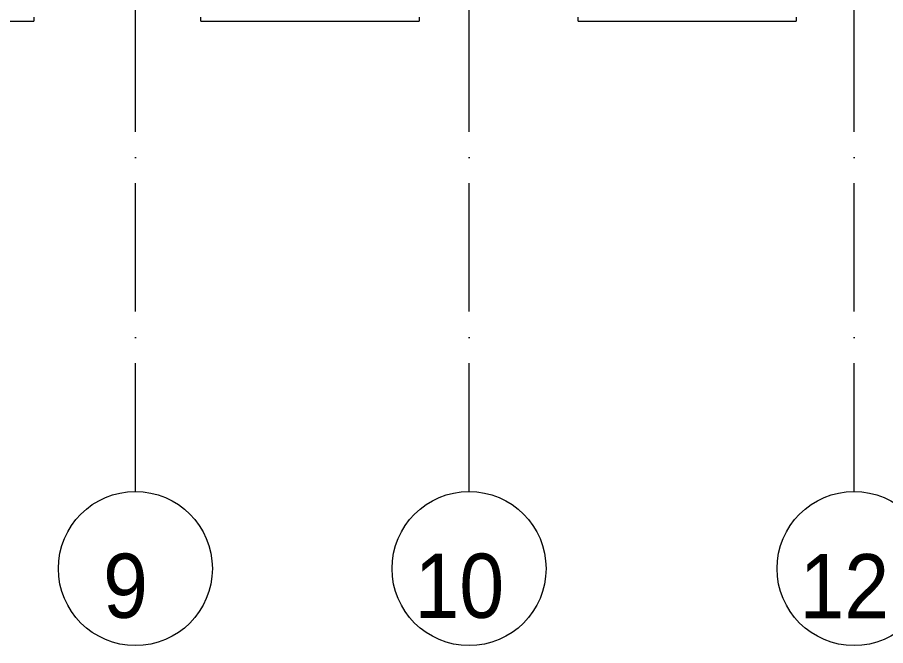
# Model space of a CAD drawing. Header units: millimetres. Extents: x -6467 to 105918, y -7090 to 92481.
# Drawn here: x 13530 to 20296, y -7090 to -2198 of the extents above; entities that cross this region are included whole.
import ezdxf

# ---------------------------------------------------------------- set-up
doc = ezdxf.new("R2010")
doc.units = ezdxf.units.MM
doc.linetypes.add('50_200_ШТРИХ_1Т_ш5_п1_п1_', pattern=[1400, 1000, -200, 0, -200])
doc.layers.add('A-GLAZ', color=7, linetype='Continuous', lineweight=5)
for name, color, linetype, lineweight, true_color in [('Оси-1', 7, 'Continuous', 20, 0xaaaaaa), ('Оси-2', 7, 'Continuous', 9, 0xaaaaaa), ('Оси-3', 7, '50_200_ШТРИХ_1Т_ш5_п1_п1_', 9, 0xaaaaaa)]:
    doc.layers.add(name, color=color, linetype=linetype, lineweight=lineweight, true_color=true_color)
doc.styles.add('Arial', font='arial.ttf', dxfattribs={"width": 0.9, "height": 500})

# ---------------------------------------------------------------- blocks, each defined once
blk = doc.blocks.new('Отлив_СКБ - Отлив витража-25810885-АИ_План этажа Радиаторы_2')
at = {"layer": 'A-GLAZ'}
for p, q in [((0, 67.4), (0, 100)), ((875, 100), (0, 100)), ((875, 100), (875, 67.4)), ((50, 2), (825, 2)), ((825, 0), (50, 0))]:
    blk.add_line(p, q, dxfattribs=at)
blk = doc.blocks.new('Отлив_СКБ - Отлив витража-25810986-АИ_План этажа Радиаторы_2')
at = {"layer": 'A-GLAZ'}
for p, q in [((0, 67.4), (0, 100)), ((1700, 100), (0, 100)), ((1700, 100), (1700, 67.4)), ((50, 2), (1650, 2)), ((1650, 0), (50, 0))]:
    blk.add_line(p, q, dxfattribs=at)
blk = doc.blocks.new('Отлив_СКБ - Отлив витража-V387-АИ_План этажа Радиаторы_2')
at = {"layer": 'A-GLAZ'}
for p, q in [((0, 67.4), (0, 100)), ((1700, 100), (0, 100)), ((1700, 100), (1700, 67.4)), ((50, 2), (825, 2)), ((875, 2), (1650, 2)), ((825, 0), (50, 0)), ((1650, 0), (875, 0))]:
    blk.add_line(p, q, dxfattribs=at)
blk = doc.blocks.new('Ось сетки - Круг_Ø6_00__ISO-2_5_0_9K_-17386508-АИ_План этажа Радиаторы_2')
at = {"layer": 'Оси-1'}
blk.add_circle((0, 0), 3, dxfattribs=at)

msp = doc.modelspace()

# ---------------------------------------------------------------- linework, layer by layer
at = {"layer": 'Оси-3'}
for p, q in [((14450, -5889.7), (14450, 49636.1)), ((17050, -5889.7), (17050, 49636.1)), ((20050, -5889.7), (20050, 49636.1))]:
    msp.add_line(p, q, dxfattribs=at)

# ---------------------------------------------------------------- block references
at = {"layer": 'A-GLAZ', "rotation": 180}
for name, p in [('Отлив_СКБ - Отлив витража-25810885-АИ_План этажа Радиаторы_2', (13660, -2128.6)), ('Отлив_СКБ - Отлив витража-25810986-АИ_План этажа Радиаторы_2', (16660, -2128.6)), ('Отлив_СКБ - Отлив витража-V387-АИ_План этажа Радиаторы_2', (19600, -2128.6))]:
    msp.add_blockref(name, p, dxfattribs=at)
at = {"layer": 'Оси-1', "xscale": 199.9999999999999, "yscale": 199.9999999999999, "zscale": 199.9999999999999}
for p in [(14450, -6489.7), (17050, -6489.7), (20050, -6489.7)]:
    msp.add_blockref('Ось сетки - Круг_Ø6_00__ISO-2_5_0_9K_-17386508-АИ_План этажа Радиаторы_2', p, dxfattribs=at)

# ---------------------------------------------------------------- texts
at = {"layer": 'Оси-2', "char_height": 500, "attachment_point": 5, "line_spacing_factor": 0.936439, "style": 'Arial'}
for s, insert, width in [('\\pt2286,4572,6858,9144,11430,13716,16002,18288,20574,22860,25146,27432,29718,32004,34290,36576,38862,41148,43434,45720,48006,50292,52578,54864,57150,59436,61722,64008,66294,68580,70866,73152;9', (14373.1, -6627.2), 358.2), ('\\pt2286,4572,6858,9144,11430,13716,16002,18288,20574,22860,25146,27432,29718,32004,34290,36576,38862,41148,43434,45720,48006,50292,52578,54864,57150,59436,61722,64008,66294,68580,70866,73152;10', (16974, -6627.2), 702), ('\\pt2286,4572,6858,9144,11430,13716,16002,18288,20574,22860,25146,27432,29718,32004,34290,36576,38862,41148,43434,45720,48006,50292,52578,54864,57150,59436,61722,64008,66294,68580,70866,73152;12', (19974, -6627.2), 702)]:
    msp.add_mtext(s, dxfattribs=dict(at, insert=insert, width=width))

doc.saveas('drawing.dxf')
